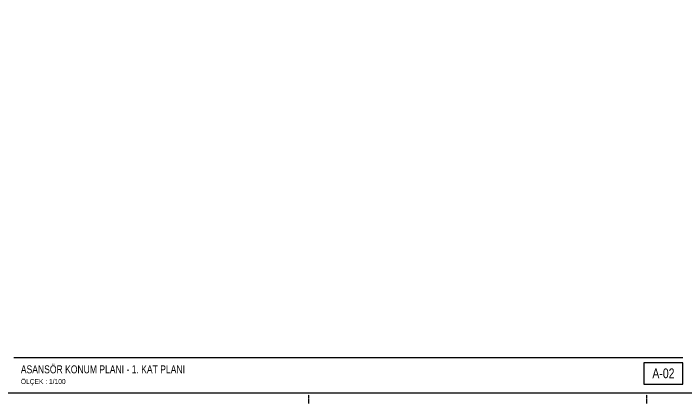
# Model space of a CAD drawing. Header units: centimetres. Extents: x 0 to 13234, y -30 to 2970.
# Drawn here: x 1169 to 3061, y -30 to 1068 of the extents above; entities that cross this region are included whole.
import ezdxf
from ezdxf.enums import TextEntityAlignment as Align

# ---------------------------------------------------------------- set-up
doc = ezdxf.new("R2010")
doc.units = ezdxf.units.CM
doc.linetypes.add('CENTER', pattern=[5.08, 3.175, -0.635, 0.635, -0.635])
for name, color, linetype in [('SCOTT-ANTET', 4, 'Continuous'), ('SCOTT-BASLIK', 5, 'Continuous'), ('SCOTT-CERCEVE', 7, 'Continuous'), ('SCOTT-EKSEN', 8, 'CENTER')]:
    doc.layers.add(name, color=color, linetype=linetype)

msp = doc.modelspace()

# ---------------------------------------------------------------- linework, layer by layer
at = {"layer": 'SCOTT-ANTET'}
msp.add_line((1170, 100), (3051.5, 100), dxfattribs=at)
msp.add_lwpolyline([(2941.5, 25), (3051.5, 25), (3051.5, 85), (2941.5, 85)], close=True, dxfattribs=at)
at = {"layer": 'SCOTT-CERCEVE'}
for points in [[(0, 0), (13233.7, 0), (13233.7, 2970), (0, 2970)], [(100, 0), (13208.7, 0), (13208.7, 2970), (100, 2970)]]:
    msp.add_lwpolyline(points, close=True, dxfattribs=at)
at = {"layer": 'SCOTT-EKSEN'}
for p, q in [((2000, -30), (2000, -5)), ((2950, -30), (2950, -5))]:
    msp.add_line(p, q, dxfattribs=at)

# ---------------------------------------------------------------- texts
at = {"layer": 'SCOTT-ANTET', "width": 0.8}
msp.add_text('A-02', height=27.5, dxfattribs=at).set_placement((2996.5, 55), align=Align.MIDDLE_CENTER)
msp.add_text('ÖLÇEK : 1/100', height=14, dxfattribs=at).set_placement((1190, 25))
at = {"layer": 'SCOTT-BASLIK', "width": 0.8}
msp.add_text('ASANSÖR KONUM PLANI - 1. KAT PLANI', height=22.5, dxfattribs=at).set_placement((1190, 55))

doc.saveas('drawing.dxf')
